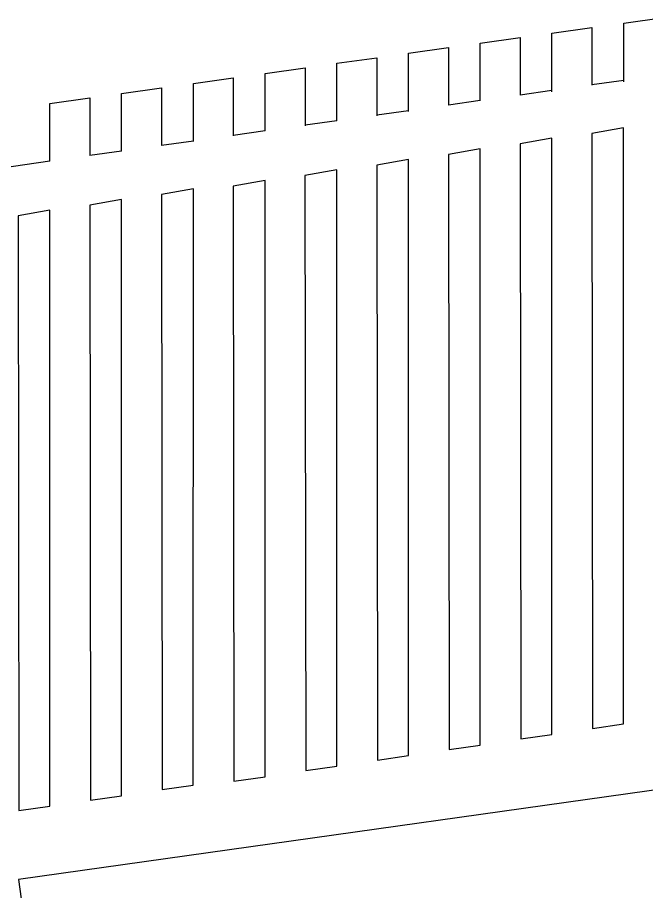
# Model space of a CAD drawing. Extents: x -294 to 276, y -108 to 146.
# Drawn here: x -47 to -27.29, y 115.21 to 142.61 of the extents above; entities that cross this region are included whole.
import ezdxf

# ---------------------------------------------------------------- set-up
doc = ezdxf.new("R2010")
doc.units = 0
doc.header["$MEASUREMENT"] = 0
doc.layers.add('OUTLINE', color=7, linetype='CONTINUOUS')

msp = doc.modelspace()

# ---------------------------------------------------------------- linework, layer by layer
at = {"layer": 'OUTLINE', "color": 1}
for points, knots in [([(-28.0041, 140.5909), (-28.0041, 140.5909), (-28.0041, 142.4333), (-28.0041, 142.4333), (-28.0041, 142.4333), (-28.0041, 142.4333), (-26.7499, 142.6093), (-26.7499, 142.6093), (-26.7499, 142.6093), (-26.7499, 142.6093), (-26.7499, 140.7643), (-26.7499, 140.7643)], [0, 0, 0, 0, 0.25, 0.25, 0.25, 0.25, 0.5, 0.5, 0.5, 0.5, 1, 1, 1, 1]), ([(-30.2517, 140.2801), (-30.2517, 140.2801), (-30.2517, 142.1181), (-30.2517, 142.1181), (-30.2517, 142.1181), (-30.2517, 142.1181), (-28.9977, 142.2939), (-28.9977, 142.2939), (-28.9977, 142.2939), (-28.9977, 142.2939), (-28.9977, 140.4867), (-28.9977, 140.4867)], [0, 0, 0, 0, 0.25, 0.25, 0.25, 0.25, 0.5, 0.5, 0.5, 0.5, 1, 1, 1, 1]), ([(-32.4991, 139.9961), (-32.4991, 139.9961), (-32.4991, 141.8027), (-32.4991, 141.8027), (-32.4991, 141.8027), (-32.4991, 141.8027), (-31.2457, 141.9785), (-31.2457, 141.9785), (-31.2457, 141.9785), (-31.2457, 141.9785), (-31.2457, 140.1717), (-31.2457, 140.1717)], [0, 0, 0, 0, 0.25, 0.25, 0.25, 0.25, 0.5, 0.5, 0.5, 0.5, 1, 1, 1, 1]), ([(-34.7465, 139.6585), (-34.7465, 139.6585), (-34.7465, 141.4875), (-34.7465, 141.4875), (-34.7465, 141.4875), (-34.7465, 141.4875), (-33.4925, 141.6633), (-33.4925, 141.6633), (-33.4925, 141.6633), (-33.4925, 141.6633), (-33.4925, 139.8569), (-33.4925, 139.8569)], [0, 0, 0, 0, 0.25, 0.25, 0.25, 0.25, 0.5, 0.5, 0.5, 0.5, 1, 1, 1, 1]), ([(-36.9941, 139.3663), (-36.9941, 139.3663), (-36.9941, 141.1721), (-36.9941, 141.1721), (-36.9941, 141.1721), (-36.9941, 141.1721), (-35.7405, 141.3479), (-35.7405, 141.3479), (-35.7405, 141.3479), (-35.7405, 141.3479), (-35.7405, 139.5211), (-35.7405, 139.5211)], [0, 0, 0, 0, 0.25, 0.25, 0.25, 0.25, 0.5, 0.5, 0.5, 0.5, 1, 1, 1, 1]), ([(-39.2415, 139.0513), (-39.2415, 139.0513), (-39.2415, 140.8567), (-39.2415, 140.8567), (-39.2415, 140.8567), (-39.2415, 140.8567), (-37.9885, 141.0325), (-37.9885, 141.0325), (-37.9885, 141.0325), (-37.9885, 141.0325), (-37.9885, 139.2101), (-37.9885, 139.2101)], [0, 0, 0, 0, 0.25, 0.25, 0.25, 0.25, 0.5, 0.5, 0.5, 0.5, 1, 1, 1, 1]), ([(-41.4891, 138.7261), (-41.4891, 138.7261), (-41.4891, 140.5413), (-41.4891, 140.5413), (-41.4891, 140.5413), (-41.4891, 140.5413), (-40.2363, 140.7171), (-40.2363, 140.7171), (-40.2363, 140.7171), (-40.2363, 140.7171), (-40.2363, 138.8993), (-40.2363, 138.8993)], [0, 0, 0, 0, 0.25, 0.25, 0.25, 0.25, 0.5, 0.5, 0.5, 0.5, 1, 1, 1, 1]), ([(-43.7365, 138.4153), (-43.7365, 138.4153), (-43.7365, 140.2261), (-43.7365, 140.2261), (-43.7365, 140.2261), (-43.7365, 140.2261), (-42.4839, 140.4019), (-42.4839, 140.4019), (-42.4839, 140.4019), (-42.4839, 140.4019), (-42.4839, 138.5969), (-42.4839, 138.5969)], [0, 0, 0, 0, 0.25, 0.25, 0.25, 0.25, 0.5, 0.5, 0.5, 0.5, 1, 1, 1, 1]), ([(-45.9839, 138.1065), (-45.9839, 138.1065), (-45.9839, 139.9107), (-45.9839, 139.9107), (-45.9839, 139.9107), (-45.9839, 139.9107), (-44.7315, 140.0865), (-44.7315, 140.0865), (-44.7315, 140.0865), (-44.7315, 140.0865), (-44.7315, 138.2821), (-44.7315, 138.2821)], [0, 0, 0, 0, 0.25, 0.25, 0.25, 0.25, 0.5, 0.5, 0.5, 0.5, 1, 1, 1, 1]), ([(-28.9792, 120.3244), (-28.9792, 120.3244), (-29.0019, 138.9757), (-29.0019, 138.9757), (-29.0019, 138.9757), (-29.0019, 138.9757), (-28.0061, 139.1526), (-28.0061, 139.1526), (-28.0061, 139.1526), (-28.0061, 139.1526), (-28.0062, 120.4631), (-28.0062, 120.4631), (-28.0062, 120.4631), (-28.0062, 120.4631), (-28.9792, 120.3244), (-28.9792, 120.3244)], [0, 0, 0, 0, 0.2, 0.2, 0.2, 0.2, 0.4, 0.4, 0.4, 0.4, 0.6, 0.6, 0.6, 0.6, 1, 1, 1, 1]), ([(-31.2264, 119.9936), (-31.2264, 119.9936), (-31.2491, 138.6449), (-31.2491, 138.6449), (-31.2491, 138.6449), (-31.2491, 138.6449), (-30.2533, 138.8218), (-30.2533, 138.8218), (-30.2533, 138.8218), (-30.2533, 138.8218), (-30.2534, 120.1323), (-30.2534, 120.1323), (-30.2534, 120.1323), (-30.2534, 120.1323), (-31.2264, 119.9936), (-31.2264, 119.9936)], [0, 0, 0, 0, 0.2, 0.2, 0.2, 0.2, 0.4, 0.4, 0.4, 0.4, 0.6, 0.6, 0.6, 0.6, 1, 1, 1, 1]), ([(-33.4736, 119.6628), (-33.4736, 119.6628), (-33.4963, 138.3141), (-33.4963, 138.3141), (-33.4963, 138.3141), (-33.4963, 138.3141), (-32.5005, 138.491), (-32.5005, 138.491), (-32.5005, 138.491), (-32.5005, 138.491), (-32.5006, 119.8015), (-32.5006, 119.8015), (-32.5006, 119.8015), (-32.5006, 119.8015), (-33.4736, 119.6628), (-33.4736, 119.6628)], [0, 0, 0, 0, 0.2, 0.2, 0.2, 0.2, 0.4, 0.4, 0.4, 0.4, 0.6, 0.6, 0.6, 0.6, 1, 1, 1, 1]), ([(-35.721, 119.332), (-35.721, 119.332), (-35.7437, 137.9833), (-35.7437, 137.9833), (-35.7437, 137.9833), (-35.7437, 137.9833), (-34.7479, 138.1602), (-34.7479, 138.1602), (-34.7479, 138.1602), (-34.7479, 138.1602), (-34.748, 119.4707), (-34.748, 119.4707), (-34.748, 119.4707), (-34.748, 119.4707), (-35.721, 119.332), (-35.721, 119.332)], [0, 0, 0, 0, 0.2, 0.2, 0.2, 0.2, 0.4, 0.4, 0.4, 0.4, 0.6, 0.6, 0.6, 0.6, 1, 1, 1, 1]), ([(-37.9682, 119.0012), (-37.9682, 119.0012), (-37.9909, 137.6525), (-37.9909, 137.6525), (-37.9909, 137.6525), (-37.9909, 137.6525), (-36.9951, 137.8294), (-36.9951, 137.8294), (-36.9951, 137.8294), (-36.9951, 137.8294), (-36.9952, 119.1399), (-36.9952, 119.1399), (-36.9952, 119.1399), (-36.9952, 119.1399), (-37.9682, 119.0012), (-37.9682, 119.0012)], [0, 0, 0, 0, 0.2, 0.2, 0.2, 0.2, 0.4, 0.4, 0.4, 0.4, 0.6, 0.6, 0.6, 0.6, 1, 1, 1, 1]), ([(-40.2154, 118.6704), (-40.2154, 118.6704), (-40.2381, 137.3217), (-40.2381, 137.3217), (-40.2381, 137.3217), (-40.2381, 137.3217), (-39.2423, 137.4986), (-39.2423, 137.4986), (-39.2423, 137.4986), (-39.2423, 137.4986), (-39.2424, 118.8091), (-39.2424, 118.8091), (-39.2424, 118.8091), (-39.2424, 118.8091), (-40.2154, 118.6704), (-40.2154, 118.6704)], [0, 0, 0, 0, 0.2, 0.2, 0.2, 0.2, 0.4, 0.4, 0.4, 0.4, 0.6, 0.6, 0.6, 0.6, 1, 1, 1, 1]), ([(-42.4626, 118.4058), (-42.4626, 118.4058), (-42.4853, 137.0571), (-42.4853, 137.0571), (-42.4853, 137.0571), (-42.4853, 137.0571), (-41.4895, 137.234), (-41.4895, 137.234), (-41.4895, 137.234), (-41.4895, 137.234), (-41.4896, 118.5445), (-41.4896, 118.5445), (-41.4896, 118.5445), (-41.4896, 118.5445), (-42.4626, 118.4058), (-42.4626, 118.4058)], [0, 0, 0, 0, 0.2, 0.2, 0.2, 0.2, 0.4, 0.4, 0.4, 0.4, 0.6, 0.6, 0.6, 0.6, 1, 1, 1, 1]), ([(-44.7098, 118.0752), (-44.7098, 118.0752), (-44.7325, 136.7265), (-44.7325, 136.7265), (-44.7325, 136.7265), (-44.7325, 136.7265), (-43.7367, 136.9034), (-43.7367, 136.9034), (-43.7367, 136.9034), (-43.7367, 136.9034), (-43.7368, 118.2139), (-43.7368, 118.2139), (-43.7368, 118.2139), (-43.7368, 118.2139), (-44.7098, 118.0752), (-44.7098, 118.0752)], [0, 0, 0, 0, 0.2, 0.2, 0.2, 0.2, 0.4, 0.4, 0.4, 0.4, 0.6, 0.6, 0.6, 0.6, 1, 1, 1, 1]), ([(-46.957, 117.7446), (-46.957, 117.7446), (-46.9797, 136.3959), (-46.9797, 136.3959), (-46.9797, 136.3959), (-46.9797, 136.3959), (-45.9839, 136.5728), (-45.9839, 136.5728), (-45.9839, 136.5728), (-45.9839, 136.5728), (-45.984, 117.8833), (-45.984, 117.8833), (-45.984, 117.8833), (-45.984, 117.8833), (-46.957, 117.7446), (-46.957, 117.7446)], [0, 0, 0, 0, 0.2, 0.2, 0.2, 0.2, 0.4, 0.4, 0.4, 0.4, 0.6, 0.6, 0.6, 0.6, 1, 1, 1, 1]), ([(-20.8701, 116.4053), (-20.8701, 116.4053), (-21.2643, 119.1987), (-21.2643, 119.1987), (-21.2643, 119.1987), (-21.2643, 119.1987), (-46.9727, 115.5856), (-46.9727, 115.5856), (-46.9727, 115.5856), (-46.9727, 115.5856), (-46.5765, 112.7781), (-46.5765, 112.7781)], [0, 0, 0, 0, 0.25, 0.25, 0.25, 0.25, 0.5, 0.5, 0.5, 0.5, 1, 1, 1, 1])]:
    msp.add_open_spline(points, degree=3, knots=knots, dxfattribs=at)
for points in [[(-28.9977, 140.5063), (-28.9977, 140.5063), (-28.0041, 140.6461), (-28.0041, 140.6461)], [(-31.2457, 140.1895), (-31.2457, 140.1895), (-30.2517, 140.3295), (-30.2517, 140.3295)], [(-33.4925, 139.8729), (-33.4925, 139.8729), (-32.4991, 140.0127), (-32.4991, 140.0127)], [(-35.7405, 139.5561), (-35.7405, 139.5561), (-34.7465, 139.6961), (-34.7465, 139.6961)], [(-37.9885, 139.2395), (-37.9885, 139.2395), (-36.9941, 139.3795), (-36.9941, 139.3795)], [(-40.2363, 138.9229), (-40.2363, 138.9229), (-39.2415, 139.0629), (-39.2415, 139.0629)], [(-42.4839, 138.6063), (-42.4839, 138.6063), (-41.4891, 138.7463), (-41.4891, 138.7463)], [(-44.7315, 138.2897), (-44.7315, 138.2897), (-43.7365, 138.4297), (-43.7365, 138.4297)], [(-47.5643, 137.8907), (-47.5643, 137.8907), (-45.9839, 138.1131), (-45.9839, 138.1131)]]:
    msp.add_open_spline(points, degree=3, dxfattribs=at)

doc.saveas('drawing.dxf')
